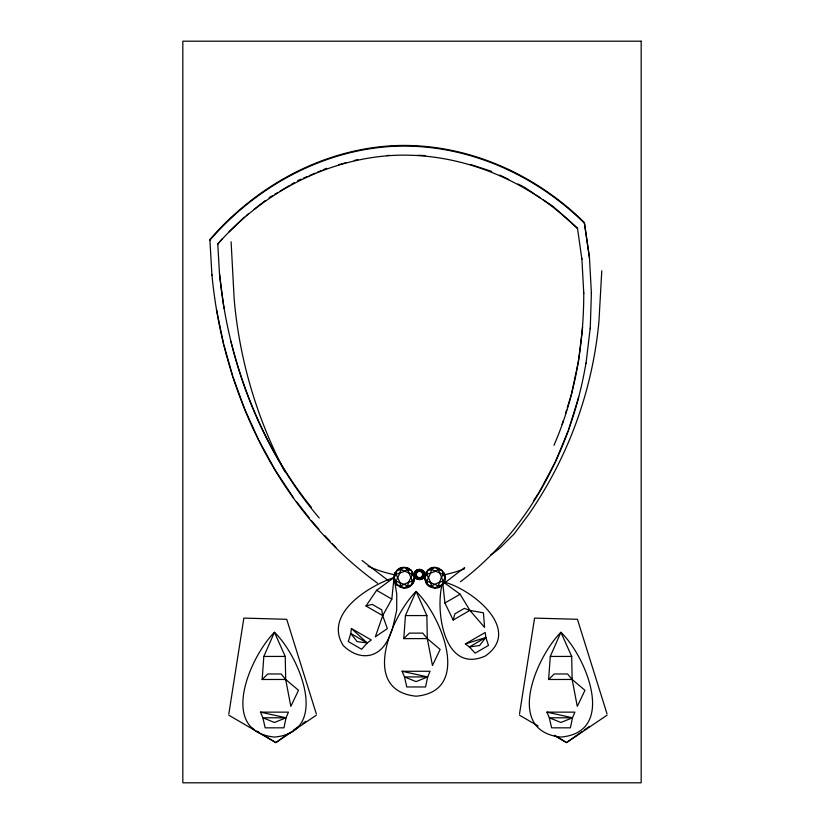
<?xml version="1.0" encoding="UTF-8"?>
<svg xmlns="http://www.w3.org/2000/svg" width="824" height="824" viewBox="0 0 824 824"><rect width="100%" height="100%" fill="white"/><g stroke="black" fill="none" stroke-linecap="round" stroke-linejoin="round"><path stroke-width="1.24" d="M583.763 292.819C583.814 344.896 574.874 397.415 553.965 445.3M590.241 328.683L591.405 292.716M414.977 577.078A5.129 5.129 0 0 1 414.297 574.513C414.081 567.623 425.4 568.014 424.597 574.884C423.526 583.907 409.569 578.17 415.852 570.847L419.488 569.343L423.114 570.847A5.129 5.129 0 0 1 424.381 573.185M601.778 270.777L598.945 321.412A409.497 406.84 0 0 1 528.648 514.506L514.125 533.942L500.343 547.63A124.764 123.96 0 0 1 490.538 555.119M262.166 679.491L263.824 656.44L274.454 632.286C299.246 655.842 331.166 732.114 274.454 737.068C217.629 731.269 250.105 656.615 274.454 632.286L285.238 656.429L285.681 679.46L290.831 706.374L298.515 690.306L285.681 679.46L281.139 673.981L267.779 673.97L262.166 679.491L285.681 679.46M403.781 638.621L405.439 615.579L416.079 591.426C440.871 614.982 472.78 691.243 416.079 696.198C359.254 690.409 391.719 615.744 416.079 591.426L426.863 615.559L427.296 638.6L432.456 665.504L440.129 649.436L427.296 638.6L422.753 633.11L409.394 633.11L403.781 638.621L427.296 638.6M548.619 679.491L550.278 656.44L560.907 632.286C585.71 655.842 617.619 732.114 560.907 737.068C504.092 731.269 536.558 656.615 560.907 632.286L571.702 656.429L572.134 679.46L577.284 706.374L584.968 690.306L572.134 679.46L567.592 673.981L554.233 673.97L548.619 679.491L572.134 679.46M382.697 615.631L365.98 606L372.232 604.383L381.718 609.863L382.697 615.631L387.362 628.588L375.322 636.849L382.697 615.631L391.822 599.089L394.057 577.521C368.925 585.895 323.533 613.715 343.083 645.336C350.282 652.69 360.469 657.655 370.872 655.008C383.284 651.64 388.866 639.506 392.615 628.331M582.63 327.2L578.479 361.242L571.362 394.583L567.283 407.726M585.977 363.662L590.241 328.045M351.395 628.496L350.777 633.491L348.294 641.556L361.633 649.261L367.226 642.988L371.253 639.96L351.395 628.496L367.226 642.988L357.08 641.577L350.777 633.491L367.226 642.988M442.189 584.01C435.134 611.284 444.084 674.578 485.511 655.904C522.601 629.691 472.09 589.356 444.795 582.341M228.825 713.914L243.863 618.103L286.721 619.298L316.323 713.914M519.522 713.914L534.57 618.103L577.428 619.298L607.031 713.914M286.031 717.786L283.95 727.829L265.163 727.829L262.877 717.786L260.477 712.142L288.431 712.142L286.031 717.786L274.454 722.483L262.877 717.786L286.031 717.786L260.477 712.142M427.656 676.926L425.565 686.969L406.778 686.959L404.491 676.926L402.091 671.282L430.056 671.272L427.656 676.926L416.079 681.613L404.491 676.926L427.656 676.926L402.091 671.282M572.495 717.786L570.404 727.829L551.616 727.829L549.33 717.786L546.93 712.142L574.894 712.142L572.495 717.786L560.907 722.483L549.33 717.786L572.495 717.786L546.93 712.142M585.977 363.024C571.825 447.504 529.564 529.533 460.441 581.754M400.279 587.213L400.835 585.874L399.784 582.166L396.076 574.359L396.952 570.476C405.872 560.67 421.27 576.069 411.475 584.989C402.555 594.794 387.156 579.396 396.952 570.476L400.835 569.59L404.213 567.468L407.581 569.59L411.475 570.476L412.35 574.359L414.472 577.737L412.35 581.105L411.475 584.989L407.581 585.874L404.213 587.996L400.835 585.874L396.952 584.989L396.076 581.105L393.944 577.737L396.076 574.359L404.213 571.465L407.581 569.59L408.137 568.251M392.883 627.126L396.694 610.275L396.746 594.053L394.057 577.521L376.609 590.314L365.98 606M423.114 570.847L424.618 574.482L423.114 578.108L419.488 579.612L415.852 578.108L414.348 574.482M431.055 587.213L431.611 585.874L430.55 582.166L426.842 574.359L427.718 570.476C436.638 560.67 452.036 576.069 442.241 584.989C433.321 594.794 417.923 579.396 427.718 570.476L431.611 569.59L434.979 567.468L438.347 569.59L442.241 570.476L443.116 574.359L445.248 577.737L443.116 581.105L442.241 584.989L438.347 585.874L434.979 587.996L431.611 585.874L427.718 584.989L426.842 581.105L424.71 577.737L426.842 574.359L434.979 571.465L438.347 569.59L438.904 568.251M469.876 610.388L453.179 620.05L454.91 613.829L464.396 608.359L469.876 610.388L483.431 612.829L484.563 627.383L469.876 610.388L460.111 594.207L443.59 582.249M400.279 568.251L400.835 569.59L399.784 573.308L396.076 581.105L394.727 581.662M408.137 587.213L407.581 585.874L408.642 582.166L412.35 574.359L413.7 573.803M417.521 569.734L416.357 574.482L414.74 576.439M421.445 579.221L422.619 574.482L424.226 572.515M431.055 568.251L431.611 569.59L430.55 573.308L426.842 581.105L425.493 581.662M438.904 587.213L438.347 585.874L441.242 577.737L443.116 574.359L444.466 573.803M562.092 424.463L563.204 420.879M565.429 413.7L566.541 410.115M568.364 430.437L578.664 397.271M417.521 579.221L419.488 577.614L424.226 576.439M414.74 572.515L419.488 571.351L421.445 569.734M567.88 431.601L555.211 462.13L539.339 492.021L533.674 500.559M485.841 637.467L479.537 645.542L469.392 646.964L465.375 643.935L485.223 632.471L485.841 637.467L488.478 645.449L475.129 653.154L469.392 646.964L485.841 637.467L465.375 643.935M589.459 258.077L584.412 223.222C534.416 173.761 465.076 143.242 394.222 146.291C322.843 149.752 256.171 186.615 209.893 240.196L209.883 239.547C256.161 185.977 322.833 149.103 394.212 145.642C465.066 142.593 534.416 173.112 584.412 222.573L589.448 257.428L591.405 293.365M543.356 199.892L552.688 206.113L577.418 228.32C529.214 181.084 462.429 152.502 394.531 155.334C326.428 158.744 262.31 193.135 217.763 244.089L222.109 238.991M229.072 231.863L244.326 217.145M464.643 567.52L445.805 582.053M246.294 215.579L248.271 214.013M254.183 209.317L265.04 200.706M290.367 732.309L275.824 742.609L228.825 715.191M293.478 730.105L298.669 726.428M302.82 723.482L305.941 721.268M582.105 731.578L566.531 742.609L554.5 735.595M584.185 730.105L589.376 726.428M316.323 715.191L275.824 742.609L262.712 734.606M607.031 715.191L566.531 742.609L554.5 735.266M269.098 197.698L272.394 195.721M274.588 194.412L277.894 192.435M280.088 191.127L288.884 185.863M291.078 184.545L294.384 182.578M453.179 620.05L444.909 603.003L460.111 594.207M400.835 585.874L408.642 582.166L412.35 581.105L413.7 581.662M431.611 585.874L439.408 582.166L443.116 581.105L444.466 581.662M297.68 180.6L301.151 179.127M303.469 178.138L306.95 176.655M309.268 175.677L315.067 173.205M317.384 172.216L320.855 170.743M323.183 169.754L326.654 168.271M338.592 164.718L345.802 162.792M354.207 160.536L357.812 159.568M386.889 155.592L389.433 155.293M405.439 615.579L426.863 615.559M263.824 656.44L285.238 656.429M550.278 656.44L571.702 656.429M417.562 155.324L425.236 155.53M443.116 574.359L431.611 569.59M423.557 572.793L417.799 570.414M412.35 574.359L400.835 569.59M415.409 576.161L421.167 578.551M426.842 581.105L438.347 585.874M396.076 581.105L407.581 585.874M470.247 164.409L491.66 171.371M425.493 573.803L426.842 574.359M394.727 573.803L396.076 574.359M499.694 175.09L508.82 179.539M517.946 183.989L522.509 186.203M376.609 590.314L391.822 599.089M519.522 715.191L538.103 726.037M251.773 727.932L253.967 729.261M257.243 731.269L259.426 732.598M523.652 186.76L534.024 193.671M536.094 195.061L540.245 197.822M388.434 580.693L362.035 560.475M377.588 583.217C279.336 512.157 223.036 393.748 211.933 274.701M318.919 529.245L311.493 520.789M324.852 535.631L329.94 541.1M332.474 543.84L335.873 547.486M311.266 507.234C272.219 458.999 246.005 401.257 230.875 341.28M319.197 517.997C261.29 449.626 228.001 362.508 219.524 273.723M296.692 501.898L309.154 517.802M293.571 497.923L275.237 470.133L259.56 441.705M443.116 581.105L438.347 569.59M423.557 576.161L421.167 570.414M415.409 572.793L417.799 578.551M412.35 581.105L407.581 569.59M258.963 440.613L244.852 409.559L233.017 377.196M223.891 345.019L232.667 375.96M216.496 309.536L223.541 343.783M577.408 227.682L581.868 259.117M223.994 308.433L219.524 274.361L217.752 243.451M442.838 584.031L444.909 603.003M209.883 239.547L211.943 275.35M581.868 258.468L583.763 293.457M231.101 241.823L234.191 299.431A460.606 457.619 0 0 0 285.011 471.894M584.412 222.573L584.412 223.222M464.396 568.89A124.764 123.96 0 0 1 444.239 574.75M393.882 574.596A124.764 123.96 0 0 1 368.081 566.243M429.726 586.688A10.269 10.269 0 0 1 428.264 585.658M426.997 584.391A10.269 10.269 0 0 1 425.977 582.929M424.751 579.581A10.269 10.269 0 0 1 424.597 577.799M424.947 575.142A10.269 10.269 0 0 1 425.565 573.452M427.604 570.538A10.269 10.269 0 0 1 428.974 569.384M429.726 568.9A10.269 10.269 0 0 1 432.209 567.88M443.755 572.659A10.269 10.269 0 0 1 444.775 575.142M414.009 575.142A10.269 10.269 0 0 1 414.009 580.446M412.989 582.929A10.269 10.269 0 0 1 411.351 585.05M410.692 585.658A10.269 10.269 0 0 1 409.229 586.688M396.838 585.05A10.269 10.269 0 0 1 395.201 582.929M394.449 574.287A10.269 10.269 0 0 1 395.201 572.659M396.838 570.538A10.269 10.269 0 0 1 398.208 569.384M398.96 568.9A10.269 10.269 0 0 1 401.442 567.88M406.747 567.88A10.269 10.269 0 0 1 409.229 568.9M409.981 569.384A10.269 10.269 0 0 1 411.351 570.538M423.866 577.078A5.129 5.129 0 0 1 420.755 579.468M418.098 579.468A5.129 5.129 0 0 1 415.801 578.139M414.472 573.185A5.129 5.129 0 0 1 421.991 570.064M641.165 41.2L182.835 41.2L182.835 782.8L641.165 782.8L641.165 41.2"/></g></svg>
